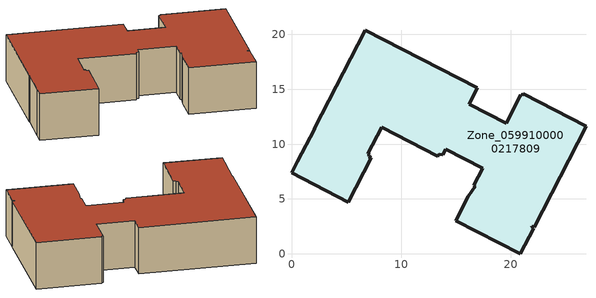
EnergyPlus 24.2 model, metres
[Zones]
Zone_0599100000217809
 floor ground (C_G): 16.75,6.16 16.63,6.25 17.42,7.79 14.06,9.54 13.81,9.05 13.47,9.06 13.35,8.89 8.23,11.54 6.96,9.11 7.13,9.02 7.04,8.85 7.25,8.74 5.16,4.7 0,7.41 0.51,8.39 2.13,11.39 2.07,11.42 6.71,20.39 16.95,15.13 16.2,13.64 19.59,11.92 20.9,14.5 21.02,14.44 21.11,14.58 26.85,11.64 22.11,2.43 21.92,2.53 21.89,2.47 22.07,2.34 20.86,0 14.97,3.03 16.12,5.26 z0.72
 wall outside (C_F): 16.95,15.13 6.71,20.39 2.07,11.42 2.13,11.39 0.51,8.39 0,7.41 5.16,4.7 7.25,8.74 7.04,8.85 7.13,9.02 6.96,9.11 8.23,11.54 13.35,8.89 13.47,9.06 13.81,9.05 14.06,9.54 17.42,7.79 16.63,6.25 16.75,6.16 16.12,5.26 14.97,3.03 20.86,0 22.07,2.34 21.89,2.47 21.92,2.53 22.11,2.43 26.85,11.64 21.11,14.58 21.02,14.44 20.9,14.5 19.59,11.92 16.2,13.64 16.95,15.13 z0.72:5.54
 roof outside (C_R): 17.42,7.79 16.63,6.25 16.75,6.16 16.12,5.26 14.97,3.03 20.86,0 22.07,2.34 21.89,2.47 21.92,2.53 22.11,2.43 26.85,11.64 21.11,14.58 21.02,14.44 20.9,14.5 19.59,11.92 16.2,13.64 16.95,15.13 6.71,20.39 2.07,11.42 2.13,11.39 0.51,8.39 0,7.41 5.16,4.7 7.25,8.74 7.04,8.85 7.13,9.02 6.96,9.11 8.23,11.54 13.35,8.89 13.47,9.06 13.81,9.05 14.06,9.54 z5.54
[BUILDING]
Pand.0599100000217809: North Axis=0; Terrain=City; Loads Convergence Tolerance Value=0.04; Temperature Convergence Tolerance Value=0.4; Solar Distribution=FullExterior; Maximum Number of Warmup Days=25; Minimum Number of Warmup Days=1
[Site:Location]
Rotterdam.The.Hague.AP_ZH_NLD Design_Conditions: Latitude=51.96; Longitude=4.45; Time Zone=1; Elevation=-4.5
[SITE:GROUNDTEMPERATURE:BUILDINGSURFACE]
18, 18, 18, 18, 18, 18, 18, 18, 18, 18, 18, 18
[MATERIAL] Thermal Absorptance=0.9; Solar Absorptance=0.7; Visible Absorptance=0.7
Name | Roughness | Thickness | Conductivity | Density | Specific Heat
G.D.1965 | MediumSmooth | 0.15 | 1 | 540 | 1210
F.D.1965 | Rough | 0.3 | 0.857143 | 1920 | 840
R.D.1965 | MediumRough | 0.2 | 0.08 | 1500 | 1000
[CONSTRUCTION]
C_G: G.D.1965
C_F: F.D.1965
C_R: R.D.1965
[ZONE]
Zone_0599100000217809: Type=1; Multiplier=1; Ceiling Height=Autocalculate; Volume=Autocalculate; Floor Area=autocalculate; Part of Total Floor Area=Yes
[ZONEINFILTRATION:DESIGNFLOWRATE]
Infil_Zone_0599100000217809: Zone or ZoneList or Space or SpaceList=Zone_0599100000217809; Schedule=AlwaysOn; Design Flow Rate Calculation Method=Flow/Area; Flow Rate per Floor Area=0.0042; Constant Term Coefficient=1; Temperature Term Coefficient=0; Velocity Term Coefficient=0; Velocity Squared Term Coefficient=0
[HVACTEMPLATE:ZONE:IDEALLOADSAIRSYSTEM]
Zone_0599100000217809: Maximum Heating Supply Air Temperature=50; Minimum Cooling Supply Air Temperature=13; Maximum Heating Supply Air Humidity Ratio=0.0156; Minimum Cooling Supply Air Humidity Ratio=0.0077; Heating Limit=NoLimit; Cooling Limit=NoLimit; Dehumidification Control Type=ConstantSensibleHeatRatio; Cooling Sensible Heat Ratio=0.7; Dehumidification Setpoint=60; Humidification Control Type=None; Humidification Setpoint=30; Outdoor Air Method=None; Outdoor Air Flow Rate per Person=0.00944; Outdoor Air Flow Rate per Zone Floor Area=0; Outdoor Air Flow Rate per Zone=0; Demand Controlled Ventilation Type=None; Outdoor Air Economizer Type=NoEconomizer; Heat Recovery Type=None; Sensible Heat Recovery Effectiveness=0.7; Latent Heat Recovery Effectiveness=0.65
[ZONECONTROL:THERMOSTAT]
ThermostatControl_Zone_0599100000217809: Zone or ZoneList=Zone_0599100000217809; Control Type Schedule=DualSetpointControlType; Control 1=Thermostat_Zone_0599100000217809; Temperature Difference Between Cutout And Setpoint=0
[THERMOSTATSETPOINT:DUALSETPOINT]
Thermostat_Zone_0599100000217809: Heating Setpoint Temperature Schedule=HeatingSetpoint_Zone_0599100000217809; Cooling Setpoint Temperature Schedule=CoolingSetpoint_Zone_0599100000217809
[SCHEDULE:COMPACT]
HeatingSetpoint_Zone_0599100000217809: Through: 12/31, For: AllDays, Until: 24:00, 21
CoolingSetpoint_Zone_0599100000217809: Through: 12/31, For: AllDays, Until: 24:00, 24
DualSetpointControlType: Through: 12/31, For: AllDays, Until: 24:00, 4
AlwaysOn: Through: 12/31, For: AllDays, Until: 24:00, 1
